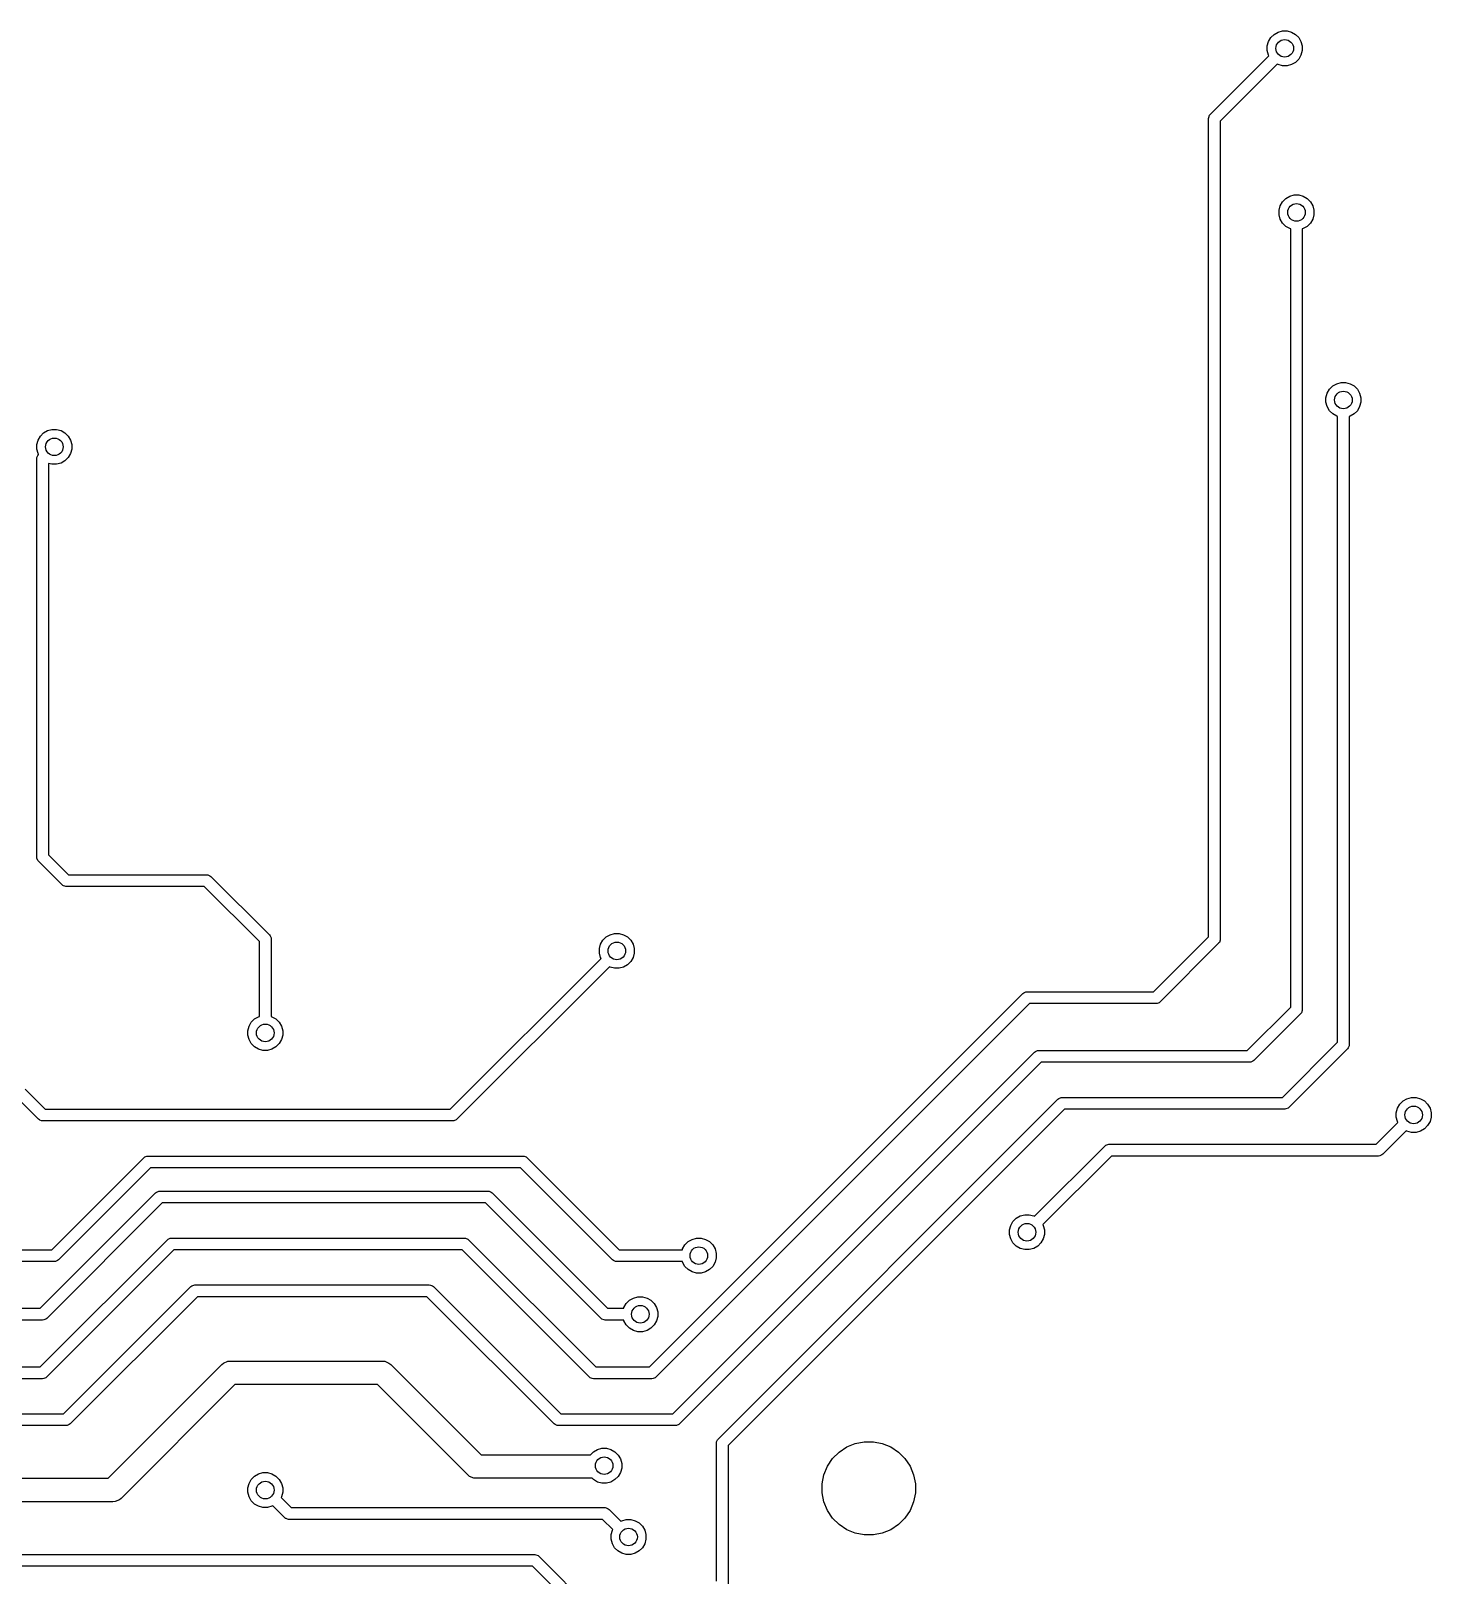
# Model space of a CAD drawing. Extents: x -0.32 to 5.67, y -3.44 to 0.73.
# Drawn here: x 4.724 to 5.665, y -1.364 to -0.327 of the extents above; entities that cross this region are included whole.
import ezdxf

# ---------------------------------------------------------------- set-up
doc = ezdxf.new("R2010")
doc.units = 0
doc.header["$MEASUREMENT"] = 0
doc.layers.add('BLACK', color=7, linetype='CONTINUOUS')

msp = doc.modelspace()

# ---------------------------------------------------------------- linework, layer by layer
at = {"layer": 'BLACK', "linetype": 'CONTINUOUS'}
for p, q in [((5.556, -0.3341), (5.5576, -0.3314)), ((5.5576, -0.3314), (5.5597, -0.3292)), ((5.5597, -0.3292), (5.5624, -0.3277)), ((5.5624, -0.3277), (5.5654, -0.3269)), ((5.5654, -0.3269), (5.5685, -0.3269)), ((5.5685, -0.3269), (5.5714, -0.3277)), ((5.5714, -0.3277), (5.5741, -0.3292)), ((5.5741, -0.3292), (5.5763, -0.3314)), ((5.5763, -0.3314), (5.5778, -0.3341)), ((5.5552, -0.337), (5.556, -0.3341)), ((5.5552, -0.3401), (5.5552, -0.337)), ((5.556, -0.3431), (5.5552, -0.3401)), ((5.5778, -0.3341), (5.5786, -0.337)), ((5.5786, -0.3401), (5.5778, -0.3431)), ((5.5786, -0.337), (5.5786, -0.3401)), ((5.5169, -0.383), (5.5563, -0.3436)), ((5.5619, -0.3492), (5.5236, -0.3875)), ((5.5563, -0.3436), (5.556, -0.3431)), ((5.5624, -0.3495), (5.5619, -0.3492)), ((5.5654, -0.3503), (5.5624, -0.3495)), ((5.5685, -0.3503), (5.5654, -0.3503)), ((5.5714, -0.3495), (5.5685, -0.3503)), ((5.5741, -0.348), (5.5714, -0.3495)), ((5.5763, -0.3458), (5.5741, -0.348)), ((5.5778, -0.3431), (5.5763, -0.3458)), ((5.5158, -0.3851), (5.5164, -0.3836)), ((5.5164, -0.3836), (5.5169, -0.383)), ((5.5157, -0.3858), (5.5158, -0.3851)), ((5.5157, -0.9354), (5.5157, -0.3858)), ((5.5236, -0.3875), (5.5236, -0.937)), ((5.5631, -0.4473), (5.5639, -0.4443)), ((5.5639, -0.4443), (5.5654, -0.4416)), ((5.5654, -0.4416), (5.5676, -0.4394)), ((5.5676, -0.4394), (5.5703, -0.4379)), ((5.5703, -0.4379), (5.5733, -0.4371)), ((5.5733, -0.4371), (5.5763, -0.4371)), ((5.5763, -0.4371), (5.5793, -0.4379)), ((5.5793, -0.4379), (5.582, -0.4394)), ((5.582, -0.4394), (5.5842, -0.4416)), ((5.5842, -0.4416), (5.5857, -0.4443)), ((5.5857, -0.4443), (5.5865, -0.4473)), ((5.5631, -0.4504), (5.5631, -0.4473)), ((5.5639, -0.4533), (5.5631, -0.4504)), ((5.5654, -0.456), (5.5639, -0.4533)), ((5.5676, -0.4582), (5.5654, -0.456)), ((5.5842, -0.456), (5.582, -0.4582)), ((5.5857, -0.4533), (5.5842, -0.456)), ((5.5865, -0.4504), (5.5857, -0.4533)), ((5.5865, -0.4473), (5.5865, -0.4504)), ((5.5703, -0.4597), (5.5676, -0.4582)), ((5.5709, -0.4599), (5.5703, -0.4597)), ((5.5709, -0.9826), (5.5709, -0.4599)), ((5.5793, -0.4597), (5.5787, -0.4599)), ((5.5787, -0.4599), (5.5787, -0.9843)), ((5.582, -0.4582), (5.5793, -0.4597)), ((5.5946, -0.5733), (5.5954, -0.5703)), ((5.5954, -0.5703), (5.5969, -0.5676)), ((5.5969, -0.5676), (5.5991, -0.5654)), ((5.5991, -0.5654), (5.6018, -0.5639)), ((5.6018, -0.5639), (5.6048, -0.5631)), ((5.6048, -0.5631), (5.6078, -0.5631)), ((5.6078, -0.5631), (5.6108, -0.5639)), ((5.6108, -0.5639), (5.6135, -0.5654)), ((5.6135, -0.5654), (5.6157, -0.5676)), ((5.6157, -0.5676), (5.6172, -0.5703)), ((5.6172, -0.5703), (5.618, -0.5733)), ((5.5946, -0.5763), (5.5946, -0.5733)), ((5.5954, -0.5793), (5.5946, -0.5763)), ((5.5969, -0.582), (5.5954, -0.5793)), ((5.6172, -0.5793), (5.6157, -0.582)), ((5.618, -0.5763), (5.6172, -0.5793)), ((5.618, -0.5733), (5.618, -0.5763)), ((5.5991, -0.5842), (5.5969, -0.582)), ((5.6018, -0.5857), (5.5991, -0.5842)), ((5.6024, -0.5859), (5.6018, -0.5857)), ((5.6024, -1.0062), (5.6024, -0.5859)), ((5.6108, -0.5857), (5.6102, -0.5859)), ((5.6102, -0.5859), (5.6102, -1.0079)), ((5.6135, -0.5842), (5.6108, -0.5857)), ((5.6157, -0.582), (5.6135, -0.5842)), ((4.7292, -0.6018), (4.7308, -0.5991)), ((4.7308, -0.5991), (4.733, -0.5969)), ((4.733, -0.5969), (4.7356, -0.5954)), ((4.7356, -0.5954), (4.7386, -0.5946)), ((4.7386, -0.5946), (4.7417, -0.5946)), ((4.7417, -0.5946), (4.7447, -0.5954)), ((4.7447, -0.5954), (4.7473, -0.5969)), ((4.7473, -0.5969), (4.7495, -0.5991)), ((4.7495, -0.5991), (4.7511, -0.6018)), ((4.7284, -0.6048), (4.7292, -0.6018)), ((4.7284, -0.6078), (4.7284, -0.6048)), ((4.7292, -0.6108), (4.7284, -0.6078)), ((4.7284, -0.6134), (4.729, -0.612)), ((4.729, -0.612), (4.7295, -0.6114)), ((4.7295, -0.6113), (4.7292, -0.6108)), ((4.7295, -0.6114), (4.7295, -0.6113)), ((4.7511, -0.6108), (4.7495, -0.6135)), ((4.7511, -0.6018), (4.7519, -0.6048)), ((4.7519, -0.6078), (4.7511, -0.6108)), ((4.7519, -0.6048), (4.7519, -0.6078)), ((4.7283, -0.6142), (4.7284, -0.6134)), ((4.7283, -0.8819), (4.7283, -0.6142)), ((4.7386, -0.618), (4.7362, -0.6174)), ((4.7362, -0.6174), (4.7362, -0.8803)), ((4.7417, -0.618), (4.7386, -0.618)), ((4.7447, -0.6172), (4.7417, -0.618)), ((4.7473, -0.6157), (4.7447, -0.6172)), ((4.7495, -0.6135), (4.7473, -0.6157)), ((4.7362, -0.8803), (4.7497, -0.8937)), ((4.7284, -0.8827), (4.7283, -0.8819)), ((4.729, -0.8841), (4.7284, -0.8827)), ((4.7295, -0.8847), (4.729, -0.8841)), ((4.7452, -0.9004), (4.7295, -0.8847)), ((4.7458, -0.9009), (4.7452, -0.9004)), ((4.7463, -0.9011), (4.7458, -0.9009)), ((4.7473, -0.9015), (4.7463, -0.9011)), ((4.748, -0.9016), (4.7473, -0.9015)), ((4.8409, -0.9016), (4.748, -0.9016)), ((4.7497, -0.8937), (4.8425, -0.8937)), ((4.878, -0.9386), (4.8409, -0.9016)), ((4.8425, -0.8937), (4.8433, -0.8938)), ((4.8433, -0.8938), (4.8447, -0.8944)), ((4.8447, -0.8944), (4.8453, -0.8949)), ((4.8453, -0.8949), (4.8847, -0.9342)), ((5.1136, -0.934), (5.1166, -0.9332)), ((5.1166, -0.9332), (5.1197, -0.9332)), ((5.1197, -0.9332), (5.1226, -0.934)), ((4.878, -0.9889), (4.878, -0.9386)), ((4.8847, -0.9342), (4.8852, -0.9348)), ((4.8852, -0.9348), (4.8858, -0.9362)), ((4.8858, -0.9362), (4.8858, -0.937)), ((4.8858, -0.937), (4.8858, -0.9889)), ((5.1064, -0.9433), (5.1072, -0.9404)), ((5.1064, -0.9464), (5.1064, -0.9433)), ((5.1072, -0.9404), (5.1087, -0.9377)), ((5.1087, -0.9377), (5.1109, -0.9355)), ((5.1109, -0.9355), (5.1136, -0.934)), ((5.1226, -0.934), (5.1253, -0.9355)), ((5.1253, -0.9355), (5.1275, -0.9377)), ((5.1275, -0.9377), (5.129, -0.9404)), ((5.129, -0.9404), (5.1298, -0.9433)), ((5.1298, -0.9433), (5.1298, -0.9464)), ((5.4787, -0.9724), (5.5157, -0.9354)), ((5.5225, -0.9398), (5.4831, -0.9792)), ((5.523, -0.9392), (5.5225, -0.9398)), ((5.5235, -0.9378), (5.523, -0.9392)), ((5.5236, -0.937), (5.5235, -0.9378)), ((5.0062, -1.0512), (5.1075, -0.9499)), ((5.1072, -0.9494), (5.1064, -0.9464)), ((5.1075, -0.9499), (5.1072, -0.9494)), ((5.1253, -0.9543), (5.1226, -0.9558)), ((5.1275, -0.9521), (5.1253, -0.9543)), ((5.129, -0.9494), (5.1275, -0.9521)), ((5.1298, -0.9464), (5.129, -0.9494)), ((5.1131, -0.9555), (5.0107, -1.0579)), ((5.1136, -0.9558), (5.1131, -0.9555)), ((5.1166, -0.9566), (5.1136, -0.9558)), ((5.1197, -0.9566), (5.1166, -0.9566)), ((5.1226, -0.9558), (5.1197, -0.9566)), ((5.1401, -1.2244), (5.3909, -0.9736)), ((5.3909, -0.9736), (5.3915, -0.9731)), ((5.3915, -0.9731), (5.3929, -0.9725)), ((5.3929, -0.9725), (5.3937, -0.9724)), ((5.3937, -0.9724), (5.4787, -0.9724)), ((5.3953, -0.9803), (5.1445, -1.2311)), ((5.4803, -0.9803), (5.3953, -0.9803)), ((5.4811, -0.9802), (5.4803, -0.9803)), ((5.4825, -0.9797), (5.4811, -0.9802)), ((5.4831, -0.9792), (5.4825, -0.9797)), ((5.5417, -1.0118), (5.5709, -0.9826)), ((5.5787, -0.985), (5.5781, -0.9864)), ((5.5787, -0.9843), (5.5787, -0.985)), ((4.8702, -0.9985), (4.871, -0.9955)), ((4.871, -0.9955), (4.8725, -0.9928)), ((4.8725, -0.9928), (4.8747, -0.9906)), ((4.8747, -0.9906), (4.8774, -0.9891)), ((4.8774, -0.9891), (4.878, -0.9889)), ((4.8858, -0.9889), (4.8864, -0.9891)), ((4.8864, -0.9891), (4.8891, -0.9906)), ((4.8891, -0.9906), (4.8913, -0.9928)), ((4.8913, -0.9928), (4.8928, -0.9955)), ((4.8928, -0.9955), (4.8936, -0.9985)), ((5.5776, -0.987), (5.5461, -1.0185)), ((5.5781, -0.9864), (5.5776, -0.987)), ((4.8702, -1.0015), (4.8702, -0.9985)), ((4.871, -1.0045), (4.8702, -1.0015)), ((4.8725, -1.0072), (4.871, -1.0045)), ((4.8928, -1.0045), (4.8913, -1.0072)), ((4.8936, -1.0015), (4.8928, -1.0045)), ((4.8936, -0.9985), (4.8936, -1.0015)), ((4.8747, -1.0094), (4.8725, -1.0072)), ((4.8774, -1.0109), (4.8747, -1.0094)), ((4.8803, -1.0117), (4.8774, -1.0109)), ((4.8834, -1.0117), (4.8803, -1.0117)), ((4.8864, -1.0109), (4.8834, -1.0117)), ((4.8891, -1.0094), (4.8864, -1.0109)), ((4.8913, -1.0072), (4.8891, -1.0094)), ((5.1558, -1.2559), (5.3988, -1.013)), ((5.3988, -1.013), (5.3994, -1.0125)), ((5.3994, -1.0125), (5.4008, -1.0119)), ((5.4008, -1.0119), (5.4016, -1.0118)), ((5.4016, -1.0118), (5.5417, -1.0118)), ((5.5653, -1.0433), (5.6024, -1.0062)), ((5.6091, -1.0107), (5.5697, -1.05)), ((5.6096, -1.0101), (5.6091, -1.0107)), ((5.6102, -1.0086), (5.6096, -1.0101)), ((5.6102, -1.0079), (5.6102, -1.0086)), ((5.4032, -1.0197), (5.1603, -1.2626)), ((5.5433, -1.0197), (5.4032, -1.0197)), ((5.5441, -1.0196), (5.5433, -1.0197)), ((5.5455, -1.019), (5.5441, -1.0196)), ((5.5461, -1.0185), (5.5455, -1.019)), ((4.7295, -1.0579), (4.7138, -1.0422)), ((4.7205, -1.0377), (4.7339, -1.0512)), ((5.1862, -1.2728), (5.4145, -1.0445)), ((5.4145, -1.0445), (5.4151, -1.044)), ((5.4151, -1.044), (5.4166, -1.0434)), ((5.4166, -1.0434), (5.4173, -1.0433)), ((5.4173, -1.0433), (5.5653, -1.0433)), ((5.6442, -1.0479), (5.6464, -1.0457)), ((5.6464, -1.0457), (5.649, -1.0442)), ((5.649, -1.0442), (5.652, -1.0434)), ((5.652, -1.0434), (5.6551, -1.0434)), ((5.6551, -1.0434), (5.6581, -1.0442)), ((5.6581, -1.0442), (5.6607, -1.0457)), ((5.6607, -1.0457), (5.6629, -1.0479)), ((4.7301, -1.0584), (4.7295, -1.0579)), ((4.7339, -1.0512), (5.0062, -1.0512)), ((5.0107, -1.0579), (5.0101, -1.0584)), ((5.419, -1.0512), (5.1929, -1.2772)), ((5.5669, -1.0512), (5.419, -1.0512)), ((5.5677, -1.0511), (5.5669, -1.0512)), ((5.5691, -1.0505), (5.5677, -1.0511)), ((5.5697, -1.05), (5.5691, -1.0505)), ((5.6418, -1.0536), (5.6426, -1.0506)), ((5.6418, -1.0567), (5.6418, -1.0536)), ((5.6426, -1.0596), (5.6418, -1.0567)), ((5.6426, -1.0506), (5.6442, -1.0479)), ((5.6629, -1.0479), (5.6645, -1.0506)), ((5.6645, -1.0506), (5.6653, -1.0536)), ((5.6653, -1.0567), (5.6645, -1.0596)), ((5.6653, -1.0536), (5.6653, -1.0567)), ((4.7305, -1.0586), (4.7301, -1.0584)), ((4.7315, -1.059), (4.7305, -1.0586)), ((4.7323, -1.0591), (4.7315, -1.059)), ((5.0079, -1.0591), (4.7323, -1.0591)), ((5.0086, -1.059), (5.0079, -1.0591)), ((5.0101, -1.0584), (5.0086, -1.059)), ((5.6283, -1.0748), (5.6429, -1.0602)), ((5.6485, -1.0657), (5.6327, -1.0815)), ((5.6429, -1.0602), (5.6426, -1.0596)), ((5.649, -1.066), (5.6485, -1.0657)), ((5.652, -1.0668), (5.649, -1.066)), ((5.6551, -1.0668), (5.652, -1.0668)), ((5.6581, -1.066), (5.6551, -1.0668)), ((5.6607, -1.0645), (5.6581, -1.066)), ((5.6629, -1.0623), (5.6607, -1.0645)), ((5.6645, -1.0596), (5.6629, -1.0623)), ((5.3987, -1.1232), (5.446, -1.076)), ((5.446, -1.076), (5.4466, -1.0755)), ((5.4466, -1.0755), (5.4481, -1.0749)), ((5.4481, -1.0749), (5.4488, -1.0748)), ((5.4488, -1.0748), (5.6283, -1.0748)), ((4.7385, -1.1457), (4.8004, -1.0838)), ((4.8004, -1.0838), (4.801, -1.0833)), ((4.801, -1.0833), (4.8024, -1.0828)), ((4.8024, -1.0828), (4.8031, -1.0827)), ((4.8031, -1.0827), (5.0551, -1.0827)), ((5.0551, -1.0827), (5.0559, -1.0828)), ((5.0559, -1.0828), (5.0573, -1.0833)), ((5.0573, -1.0833), (5.0579, -1.0838)), ((5.0579, -1.0838), (5.1197, -1.1457)), ((5.4504, -1.0827), (5.4043, -1.1288)), ((5.6299, -1.0827), (5.4504, -1.0827)), ((5.6307, -1.0826), (5.6299, -1.0827)), ((5.6321, -1.082), (5.6307, -1.0826)), ((5.6327, -1.0815), (5.6321, -1.082)), ((4.8048, -1.0906), (4.7429, -1.1524)), ((5.0535, -1.0906), (4.8048, -1.0906)), ((5.1153, -1.1524), (5.0535, -1.0906)), ((4.7307, -1.185), (4.8082, -1.1075)), ((4.8082, -1.1075), (4.8088, -1.107)), ((4.8088, -1.107), (4.809, -1.1069)), ((4.809, -1.1069), (4.8103, -1.1064)), ((4.8103, -1.1064), (4.811, -1.1063)), ((4.811, -1.1063), (5.0315, -1.1063)), ((5.0315, -1.1063), (5.0323, -1.1064)), ((5.0323, -1.1064), (5.0337, -1.107)), ((5.0337, -1.107), (5.0343, -1.1075)), ((5.0343, -1.1075), (5.1119, -1.185)), ((4.8127, -1.1142), (4.7351, -1.1918)), ((5.0299, -1.1142), (4.8127, -1.1142)), ((5.1075, -1.1918), (5.0299, -1.1142)), ((5.382, -1.1323), (5.3828, -1.1293)), ((5.3828, -1.1293), (5.3843, -1.1267)), ((5.3843, -1.1267), (5.3865, -1.1245)), ((5.3865, -1.1245), (5.3892, -1.1229)), ((5.3892, -1.1229), (5.3922, -1.1221)), ((5.3922, -1.1221), (5.3952, -1.1221)), ((5.3952, -1.1221), (5.3982, -1.1229)), ((5.3982, -1.1229), (5.3987, -1.1232)), ((5.4043, -1.1288), (5.4046, -1.1293)), ((5.4046, -1.1293), (5.4054, -1.1323)), ((4.7307, -1.2244), (4.8161, -1.1389)), ((4.8161, -1.1389), (4.8167, -1.1385)), ((4.8167, -1.1385), (4.8181, -1.1379)), ((4.8181, -1.1379), (4.8189, -1.1378)), ((4.8189, -1.1378), (5.0157, -1.1378)), ((5.0157, -1.1378), (5.0165, -1.1379)), ((5.0165, -1.1379), (5.0179, -1.1385)), ((5.0179, -1.1385), (5.0185, -1.1389)), ((5.0185, -1.1389), (5.104, -1.2244)), ((5.1639, -1.1424), (5.166, -1.1402)), ((5.166, -1.1402), (5.1687, -1.1387)), ((5.1687, -1.1387), (5.1717, -1.1379)), ((5.1717, -1.1379), (5.1748, -1.1379)), ((5.1748, -1.1379), (5.1777, -1.1387)), ((5.1777, -1.1387), (5.1804, -1.1402)), ((5.1804, -1.1402), (5.1826, -1.1424)), ((5.382, -1.1354), (5.382, -1.1323)), ((5.3828, -1.1384), (5.382, -1.1354)), ((5.3843, -1.141), (5.3828, -1.1384)), ((5.3865, -1.1432), (5.3843, -1.141)), ((5.4031, -1.141), (5.4009, -1.1432)), ((5.4046, -1.1384), (5.4031, -1.141)), ((5.4054, -1.1354), (5.4046, -1.1384)), ((5.4054, -1.1323), (5.4054, -1.1354)), ((4.6552, -1.1457), (4.7385, -1.1457)), ((4.8205, -1.1457), (4.7351, -1.2311)), ((5.0141, -1.1457), (4.8205, -1.1457)), ((5.0996, -1.2311), (5.0141, -1.1457)), ((5.1197, -1.1457), (5.1622, -1.1457)), ((5.1622, -1.1457), (5.1623, -1.1451)), ((5.1623, -1.1451), (5.1639, -1.1424)), ((5.1826, -1.1424), (5.1841, -1.1451)), ((5.1841, -1.1451), (5.1849, -1.1481)), ((5.1849, -1.1511), (5.1841, -1.1541)), ((5.1849, -1.1481), (5.1849, -1.1511)), ((5.3892, -1.1448), (5.3865, -1.1432)), ((5.3922, -1.1456), (5.3892, -1.1448)), ((5.3952, -1.1456), (5.3922, -1.1456)), ((5.3982, -1.1448), (5.3952, -1.1456)), ((5.4009, -1.1432), (5.3982, -1.1448)), ((4.7402, -1.1535), (4.6535, -1.1535)), ((4.7409, -1.1535), (4.7402, -1.1535)), ((4.7423, -1.1529), (4.7409, -1.1535)), ((4.7429, -1.1524), (4.7423, -1.1529)), ((5.1159, -1.1529), (5.1153, -1.1524)), ((5.1173, -1.1535), (5.1159, -1.1529)), ((5.1181, -1.1535), (5.1173, -1.1535)), ((5.1622, -1.1535), (5.1181, -1.1535)), ((5.1623, -1.1541), (5.1622, -1.1535)), ((5.1639, -1.1568), (5.1623, -1.1541)), ((5.166, -1.159), (5.1639, -1.1568)), ((5.1687, -1.1605), (5.166, -1.159)), ((5.1717, -1.1613), (5.1687, -1.1605)), ((5.1748, -1.1613), (5.1717, -1.1613)), ((5.1777, -1.1605), (5.1748, -1.1613)), ((5.1804, -1.159), (5.1777, -1.1605)), ((5.1826, -1.1568), (5.1804, -1.159)), ((5.1841, -1.1541), (5.1826, -1.1568)), ((4.7464, -1.2559), (4.8319, -1.1704)), ((4.8319, -1.1704), (4.8325, -1.17)), ((4.8325, -1.17), (4.8339, -1.1694)), ((4.8339, -1.1694), (4.8346, -1.1693)), ((4.8346, -1.1693), (4.9921, -1.1693)), ((4.9921, -1.1693), (4.9929, -1.1694)), ((4.9929, -1.1694), (4.9943, -1.17)), ((4.9943, -1.17), (4.9949, -1.1704)), ((4.9949, -1.1704), (5.0804, -1.2559)), ((4.8363, -1.1772), (4.7508, -1.2626)), ((4.9905, -1.1772), (4.8363, -1.1772)), ((5.076, -1.2626), (4.9905, -1.1772)), ((5.1229, -1.1845), (5.1245, -1.1818)), ((5.1245, -1.1818), (5.1267, -1.1796)), ((5.1267, -1.1796), (5.1293, -1.1781)), ((5.1293, -1.1781), (5.1323, -1.1773)), ((5.1323, -1.1773), (5.1354, -1.1773)), ((5.1354, -1.1773), (5.1384, -1.1781)), ((5.1384, -1.1781), (5.141, -1.1796)), ((5.141, -1.1796), (5.1432, -1.1818)), ((5.1432, -1.1818), (5.1448, -1.1845)), ((4.6489, -1.185), (4.7307, -1.185)), ((4.7323, -1.1929), (4.6489, -1.1929)), ((4.7331, -1.1928), (4.7323, -1.1929)), ((4.7345, -1.1922), (4.7331, -1.1928)), ((4.7351, -1.1918), (4.7345, -1.1922)), ((5.108, -1.1922), (5.1075, -1.1918)), ((5.1095, -1.1928), (5.108, -1.1922)), ((5.1102, -1.1929), (5.1095, -1.1928)), ((5.1228, -1.1929), (5.1102, -1.1929)), ((5.1119, -1.185), (5.1228, -1.185)), ((5.1228, -1.185), (5.1229, -1.1845)), ((5.1229, -1.1935), (5.1228, -1.1929)), ((5.1448, -1.1845), (5.1456, -1.1874)), ((5.1456, -1.1905), (5.1448, -1.1935)), ((5.1456, -1.1874), (5.1456, -1.1905)), ((5.1245, -1.1962), (5.1229, -1.1935)), ((5.1267, -1.1983), (5.1245, -1.1962)), ((5.1293, -1.1999), (5.1267, -1.1983)), ((5.1323, -1.2007), (5.1293, -1.1999)), ((5.1354, -1.2007), (5.1323, -1.2007)), ((5.1384, -1.1999), (5.1354, -1.2007)), ((5.141, -1.1983), (5.1384, -1.1999)), ((5.1432, -1.1962), (5.141, -1.1983)), ((5.1448, -1.1935), (5.1432, -1.1962)), ((4.7763, -1.2992), (4.8527, -1.2228)), ((4.8527, -1.2228), (4.8539, -1.2218)), ((4.8539, -1.2218), (4.8567, -1.2206)), ((4.8567, -1.2206), (4.8583, -1.2205)), ((4.8583, -1.2205), (4.9606, -1.2205)), ((4.9606, -1.2205), (4.9622, -1.2206)), ((4.9622, -1.2206), (4.965, -1.2218)), ((4.965, -1.2218), (4.9662, -1.2228)), ((4.9662, -1.2228), (5.0269, -1.2835)), ((4.5906, -1.2244), (4.7307, -1.2244)), ((4.7323, -1.2323), (4.5922, -1.2323)), ((4.7331, -1.2322), (4.7323, -1.2323)), ((4.7345, -1.2316), (4.7331, -1.2322)), ((4.7351, -1.2311), (4.7345, -1.2316)), ((5.1002, -1.2316), (5.0996, -1.2311)), ((5.1016, -1.2322), (5.1002, -1.2316)), ((5.1024, -1.2323), (5.1016, -1.2322)), ((5.1417, -1.2323), (5.1024, -1.2323)), ((5.104, -1.2244), (5.1401, -1.2244)), ((5.1425, -1.2322), (5.1417, -1.2323)), ((5.1439, -1.2316), (5.1425, -1.2322)), ((5.1445, -1.2311), (5.1439, -1.2316)), ((4.8615, -1.2362), (4.7851, -1.3127)), ((4.9574, -1.2362), (4.8615, -1.2362)), ((5.0181, -1.2969), (4.9574, -1.2362)), ((4.5984, -1.2559), (4.7464, -1.2559)), ((4.748, -1.2638), (4.6001, -1.2638)), ((4.7488, -1.2637), (4.748, -1.2638)), ((4.7502, -1.2631), (4.7488, -1.2637)), ((4.7508, -1.2626), (4.7502, -1.2631)), ((5.0766, -1.2631), (5.076, -1.2626)), ((5.078, -1.2637), (5.0766, -1.2631)), ((5.0787, -1.2638), (5.078, -1.2637)), ((5.1575, -1.2638), (5.0787, -1.2638)), ((5.0804, -1.2559), (5.1558, -1.2559)), ((5.1582, -1.2637), (5.1575, -1.2638)), ((5.1597, -1.2631), (5.1582, -1.2637)), ((5.1603, -1.2626), (5.1597, -1.2631)), ((5.185, -1.2756), (5.1851, -1.2748)), ((5.185, -1.3684), (5.185, -1.2756)), ((5.1851, -1.2748), (5.1857, -1.2734)), ((5.1857, -1.2734), (5.1862, -1.2728)), ((5.1857, -1.2734), (5.1857, -1.2734)), ((5.2726, -1.2781), (5.2783, -1.2758)), ((5.2783, -1.2758), (5.2843, -1.2746)), ((5.2843, -1.2746), (5.2905, -1.2746)), ((5.2905, -1.2746), (5.2965, -1.2758)), ((5.2965, -1.2758), (5.3022, -1.2781)), ((5.0269, -1.2835), (5.1004, -1.2835)), ((5.1004, -1.2835), (5.1025, -1.2814)), ((5.1025, -1.2814), (5.1051, -1.2798)), ((5.1051, -1.2798), (5.1081, -1.279)), ((5.1081, -1.279), (5.1112, -1.279)), ((5.1112, -1.279), (5.1142, -1.2798)), ((5.1142, -1.2798), (5.1168, -1.2814)), ((5.1168, -1.2814), (5.119, -1.2836)), ((5.119, -1.2836), (5.1206, -1.2862)), ((5.1206, -1.2862), (5.1214, -1.2892)), ((5.1929, -1.2772), (5.1929, -1.3701)), ((5.2596, -1.2911), (5.2631, -1.2859)), ((5.2631, -1.2859), (5.2674, -1.2816)), ((5.2674, -1.2816), (5.2726, -1.2781)), ((5.3022, -1.2781), (5.3074, -1.2816)), ((5.3074, -1.2816), (5.3117, -1.2859)), ((5.3117, -1.2859), (5.3152, -1.2911)), ((4.8747, -1.2977), (4.8774, -1.2962)), ((4.8774, -1.2962), (4.8803, -1.2954)), ((4.8803, -1.2954), (4.8834, -1.2954)), ((4.8834, -1.2954), (4.8864, -1.2962)), ((4.8864, -1.2962), (4.8891, -1.2977)), ((5.1206, -1.2953), (5.119, -1.2979)), ((5.1214, -1.2923), (5.1206, -1.2953)), ((5.1214, -1.2892), (5.1214, -1.2923)), ((5.2573, -1.2968), (5.2596, -1.2911)), ((5.3152, -1.2911), (5.3175, -1.2968)), ((4.6504, -1.2992), (4.7763, -1.2992)), ((4.8702, -1.3055), (4.871, -1.3026)), ((4.8702, -1.3086), (4.8702, -1.3055)), ((4.871, -1.3026), (4.8725, -1.2999)), ((4.8725, -1.2999), (4.8747, -1.2977)), ((4.8891, -1.2977), (4.8913, -1.2999)), ((4.8913, -1.2999), (4.8928, -1.3026)), ((4.8928, -1.3026), (4.8936, -1.3055)), ((4.8936, -1.3055), (4.8936, -1.3086)), ((5.0192, -1.2979), (5.0181, -1.2969)), ((5.0221, -1.2991), (5.0192, -1.2979)), ((5.0236, -1.2992), (5.0221, -1.2991)), ((5.1015, -1.2992), (5.0236, -1.2992)), ((5.1025, -1.3001), (5.1015, -1.2992)), ((5.1051, -1.3017), (5.1025, -1.3001)), ((5.1081, -1.3025), (5.1051, -1.3017)), ((5.1112, -1.3025), (5.1081, -1.3025)), ((5.1142, -1.3017), (5.1112, -1.3025)), ((5.1168, -1.3001), (5.1142, -1.3017)), ((5.119, -1.2979), (5.1168, -1.3001)), ((5.2561, -1.3028), (5.2573, -1.2968)), ((5.2561, -1.309), (5.2561, -1.3028)), ((5.3175, -1.2968), (5.3187, -1.3028)), ((5.3187, -1.3028), (5.3187, -1.309)), ((4.7795, -1.315), (4.6504, -1.315)), ((4.7811, -1.3148), (4.7795, -1.315)), ((4.7839, -1.3136), (4.7811, -1.3148)), ((4.7851, -1.3127), (4.7839, -1.3136)), ((4.871, -1.3116), (4.8702, -1.3086)), ((4.8725, -1.3143), (4.871, -1.3116)), ((4.8747, -1.3165), (4.8725, -1.3143)), ((4.8774, -1.318), (4.8747, -1.3165)), ((4.8928, -1.3116), (4.8925, -1.3121)), ((4.8925, -1.3121), (4.8993, -1.3189)), ((4.8936, -1.3086), (4.8928, -1.3116)), ((5.2573, -1.315), (5.2561, -1.309)), ((5.2596, -1.3208), (5.2573, -1.315)), ((5.3175, -1.315), (5.3152, -1.3208)), ((5.3187, -1.309), (5.3175, -1.315)), ((4.8803, -1.3188), (4.8774, -1.318)), ((4.8834, -1.3188), (4.8803, -1.3188)), ((4.8864, -1.318), (4.8834, -1.3188)), ((4.8869, -1.3177), (4.8864, -1.318)), ((4.8949, -1.3256), (4.8869, -1.3177)), ((4.8955, -1.3261), (4.8949, -1.3256)), ((4.8959, -1.3263), (4.8955, -1.3261)), ((4.8969, -1.3267), (4.8959, -1.3263)), ((4.8976, -1.3268), (4.8969, -1.3267)), ((5.1086, -1.3268), (4.8976, -1.3268)), ((4.8993, -1.3189), (5.1102, -1.3189)), ((5.1154, -1.3335), (5.1086, -1.3268)), ((5.1102, -1.3189), (5.111, -1.319)), ((5.111, -1.319), (5.1124, -1.3196)), ((5.1124, -1.3196), (5.113, -1.3201)), ((5.113, -1.3201), (5.1209, -1.328)), ((5.1209, -1.328), (5.1215, -1.3277)), ((5.1215, -1.3277), (5.1244, -1.3269)), ((5.1244, -1.3269), (5.1275, -1.3269)), ((5.1275, -1.3269), (5.1305, -1.3277)), ((5.1305, -1.3277), (5.1332, -1.3292)), ((5.2631, -1.3259), (5.2596, -1.3208)), ((5.2674, -1.3303), (5.2631, -1.3259)), ((5.3117, -1.3259), (5.3074, -1.3303)), ((5.3152, -1.3208), (5.3117, -1.3259)), ((5.1143, -1.337), (5.1151, -1.3341)), ((5.1143, -1.3401), (5.1143, -1.337)), ((5.1151, -1.3341), (5.1154, -1.3335)), ((5.1332, -1.3292), (5.1354, -1.3314)), ((5.1354, -1.3314), (5.1369, -1.3341)), ((5.1369, -1.3341), (5.1377, -1.337)), ((5.1377, -1.337), (5.1377, -1.3401)), ((5.2726, -1.3337), (5.2674, -1.3303)), ((5.2783, -1.336), (5.2726, -1.3337)), ((5.2843, -1.3372), (5.2783, -1.336)), ((5.2905, -1.3372), (5.2843, -1.3372)), ((5.2965, -1.336), (5.2905, -1.3372)), ((5.3022, -1.3337), (5.2965, -1.336)), ((5.3074, -1.3303), (5.3022, -1.3337)), ((5.1151, -1.3431), (5.1143, -1.3401)), ((5.1166, -1.3458), (5.1151, -1.3431)), ((5.1188, -1.348), (5.1166, -1.3458)), ((5.1215, -1.3495), (5.1188, -1.348)), ((5.1332, -1.348), (5.1305, -1.3495)), ((5.1354, -1.3458), (5.1332, -1.348)), ((5.1369, -1.3431), (5.1354, -1.3458)), ((5.1377, -1.3401), (5.1369, -1.3431)), ((5.0614, -1.3583), (4.5276, -1.3583)), ((4.5292, -1.3504), (5.063, -1.3504)), ((5.0996, -1.3965), (5.0614, -1.3583)), ((5.063, -1.3504), (5.0638, -1.3505)), ((5.0638, -1.3505), (5.0652, -1.3511)), ((5.0652, -1.3511), (5.0658, -1.3515)), ((5.0658, -1.3515), (5.104, -1.3898)), ((5.1244, -1.3503), (5.1215, -1.3495)), ((5.1275, -1.3503), (5.1244, -1.3503)), ((5.1305, -1.3495), (5.1275, -1.3503))]:
    msp.add_line(p, q, dxfattribs=at)
at = {"layer": 'BLACK'}
for centre in [(5.5669, -0.3386), (5.5748, -0.4488), (5.6063, -0.5748), (4.7402, -0.6063), (5.1181, -0.9449), (4.8819, -1), (5.6535, -1.0551), (5.3937, -1.1339), (5.1732, -1.1496), (5.1339, -1.189), (5.1096, -1.2907), (4.8819, -1.3071), (5.126, -1.3386)]:
    msp.add_circle(centre, 0.00591, dxfattribs=at)

doc.saveas('drawing.dxf')
